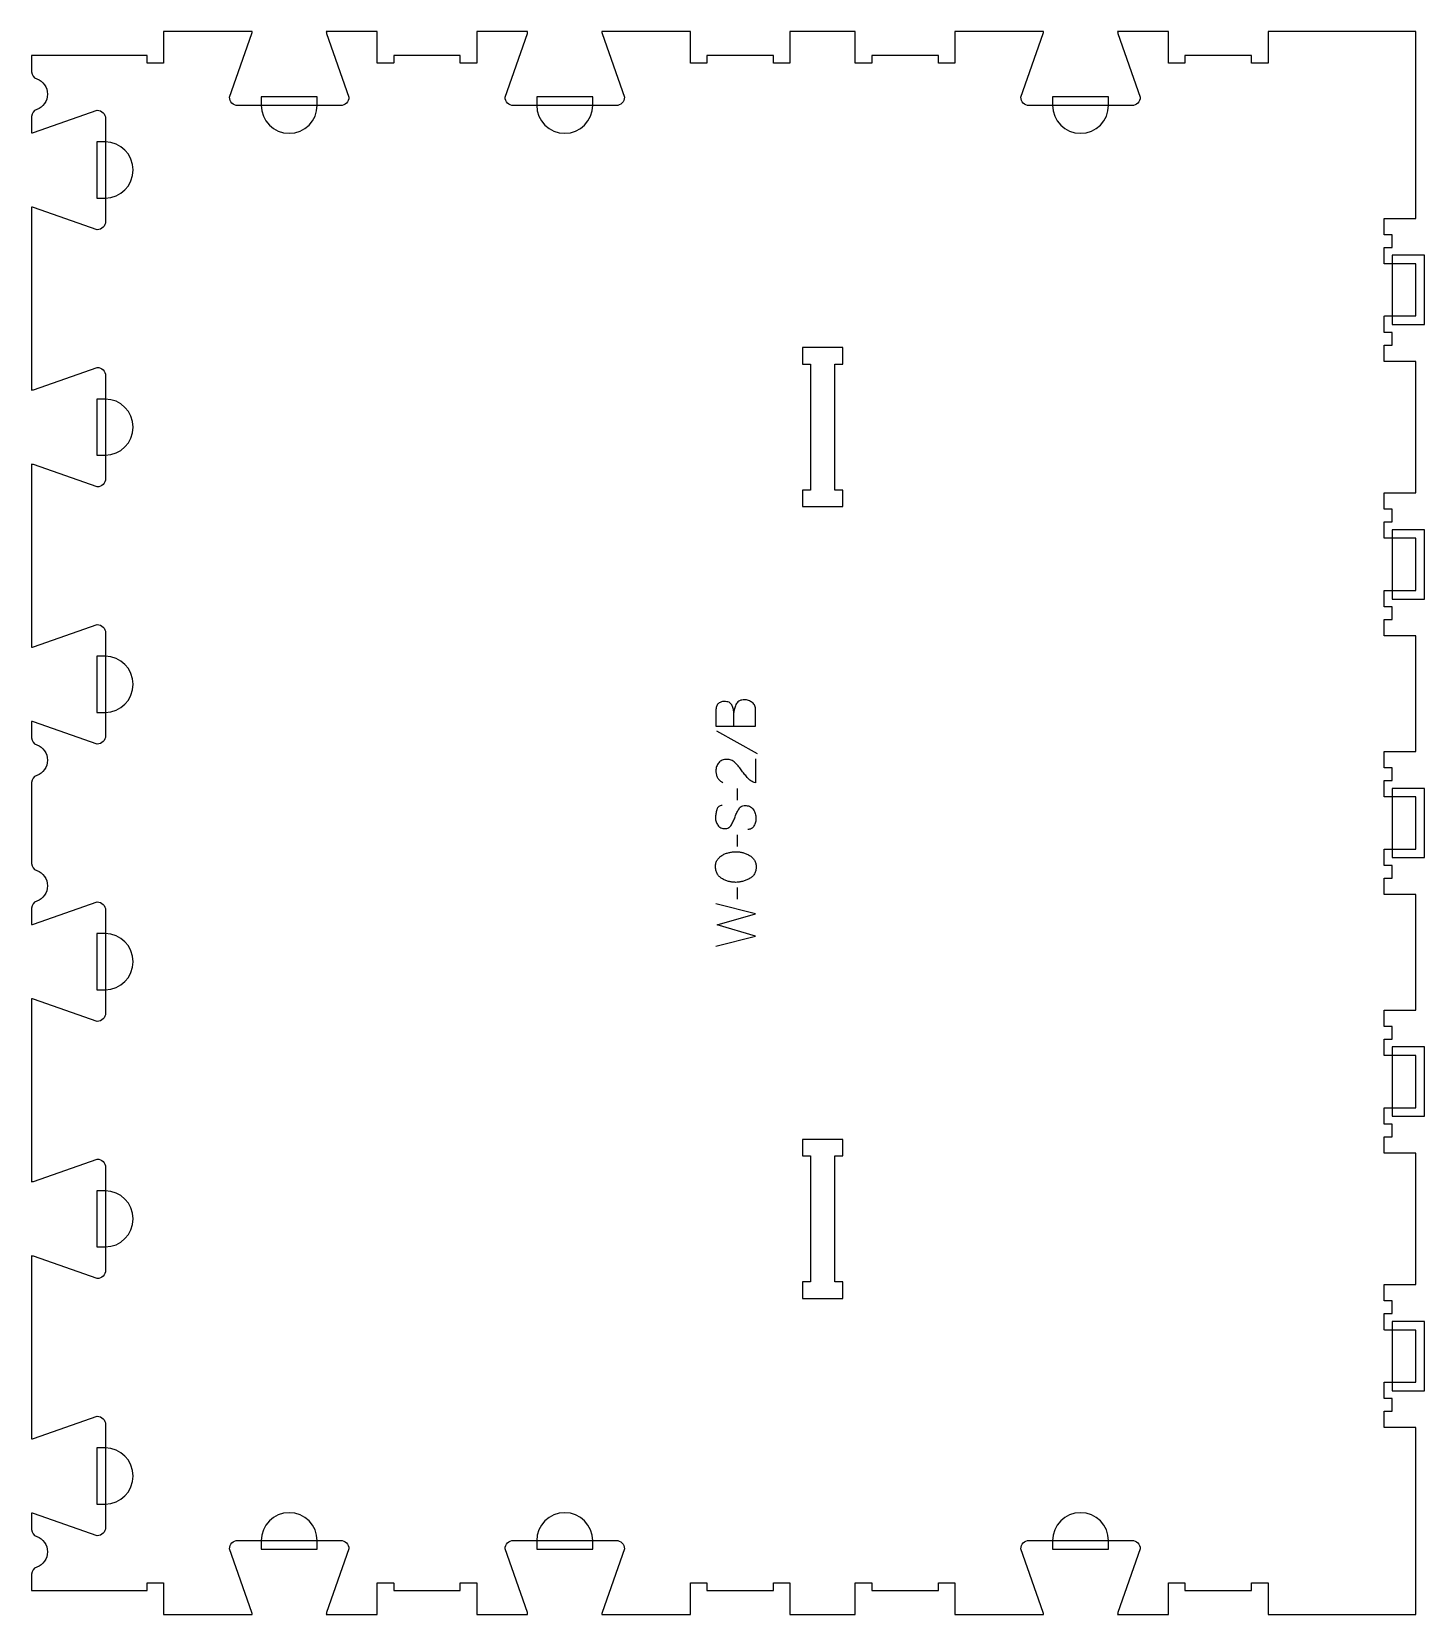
# Model space of a CAD drawing. Extents: x 0 to 1056, y 0 to 1200.
import ezdxf

# ---------------------------------------------------------------- set-up
doc = ezdxf.new("R2010")
doc.units = 0
for name, color, linetype in [('1_ANYTOOL_1MMDEEP_LABELS_S', 2, 'CONTINUOUS'), ('3_ANYTOOL_CUTTHROUGH_INSID', 4, 'CONTINUOUS'), ('4_ANYTOOL_CUTTHROUGH_OUTSI', 5, 'CONTINUOUS'), ('5_ANYTOOL_HALF_MILL_9MM_IN', 3, 'CONTINUOUS')]:
    doc.layers.add(name, color=color, linetype=linetype)

msp = doc.modelspace()

# ---------------------------------------------------------------- linework, layer by layer
at = {"layer": '1_ANYTOOL_1MMDEEP_LABELS_S'}
for p, q in [((519.337798, 669.628569), (550.109226, 652.442855)), ((534.980655, 625.828569), (535.066369, 617.042855)), ((534.980655, 590.771426), (535.066369, 581.985712)), ((534.980655, 550.742855), (535.066369, 541.957141))]:
    msp.add_line(p, q, dxfattribs=at)
for points in [[(518.866369, 673.057141), (548.866369, 673.057141), (548.866369, 682.742855), (548.952084, 685.271426, 0.048381), (548.848168, 686.95032, 0.066146), (548.368155, 688.555355, 0.067079), (547.519484, 689.919118, 0.057042), (546.359226, 691.035712, 0.037099), (544.987985, 691.930384, 0.042913), (543.493155, 692.594641, 0.043052), (541.937507, 692.985801, 0.040094), (540.337798, 693.114284, 0.045096), (538.541181, 692.951912, 0.070597), (536.839584, 692.385712, 0.073303), (535.510545, 691.459734, 0.067093), (534.487798, 690.199998, 0.063103), (533.062852, 687.025488, 0.053716), (532.409226, 683.599998)], [(532.537798, 673.057141), (532.409226, 683.599998, 0.046847), (531.932778, 686.5487, 0.060102), (530.844941, 689.321426, 0.086388), (529.974815, 690.428128, 0.076384), (528.793155, 691.201784, 0.070405), (527.105405, 691.699252, 0.036531), (525.337798, 691.828569, 0.031885), (523.90254, 691.736948, 0.051083), (522.506548, 691.410712, 0.053001), (521.419989, 690.902425, 0.064647), (520.484226, 690.157141, 0.064346), (519.758662, 689.183849, 0.050037), (519.270834, 688.067855, 0.048317), (518.954551, 686.623299, 0.029756), (518.866369, 685.142855), (518.866369, 673.057141)], [(548.823512, 648.414284), (548.780655, 630.114284, -0.034491), (547.033323, 630.777062, -0.037732), (545.400298, 631.683926, -0.037744), (543.925662, 632.823221, -0.03482), (542.630655, 634.164284, -0.00859), (540.232072, 637.123508, -0.008791), (537.937798, 640.164284, 0.020588), (535.704355, 642.983572, 0.025206), (533.223512, 645.585712, 0.046908), (531.92227, 646.606307, 0.051091), (530.448512, 647.353569, 0.050722), (528.800337, 647.802302, 0.041139), (527.094941, 647.942855, 0.039396), (525.287355, 647.80021, 0.058519), (523.548512, 647.310712, 0.060358), (522.141396, 646.520154, 0.061397), (520.966369, 645.414284, 0.048006), (520.04441, 644.058326, 0.045901), (519.391369, 642.553569, 0.045216), (518.98881, 640.813508, 0.034258), (518.866369, 639.028569, 0.055622), (519.160356, 636.393999, 0.079896), (520.141369, 633.949998, 0.080617), (521.807069, 631.98061, 0.060287), (523.966369, 630.542855)], [(523.452084, 613.014284, 0.071867), (522.115477, 612.82117, 0.100684), (520.934226, 612.194641, 0.047558), (520.457776, 611.720087, 0.038563), (520.069048, 611.170087, 0.037928), (519.72158, 610.472899, 0.026634), (519.466369, 609.735712, 0.028461), (518.780386, 606.712379, 0.041577), (518.523512, 603.628569, 0.036938), (518.634652, 602.126209, 0.041531), (518.978869, 600.660712, 0.041583), (519.556078, 599.283335, 0.038125), (520.344941, 598.014284, 0.057611), (521.336845, 596.944131, 0.065808), (522.557441, 596.149998, 0.06469), (524.016995, 595.672502, 0.046778), (525.552084, 595.528569, 0.052235), (527.101926, 595.690925, 0.075448), (528.552084, 596.235712, 0.076671), (529.725136, 597.151804, 0.061023), (530.609226, 598.357141, 0.021951), (532.136572, 601.385995, 0.018213), (533.416369, 604.528569, -0.02405), (534.721831, 607.630054, -0.02981), (536.352084, 610.571426, -0.068439), (537.318014, 611.712728, -0.079282), (538.569941, 612.521426, -0.076308), (540.148623, 612.946426, -0.047772), (541.794941, 612.971426, -0.046243), (543.4759, 612.678192, -0.06359), (545.046726, 612.028569, -0.064671), (546.330915, 611.055745, -0.057073), (547.344941, 609.799998, -0.067522), (548.707851, 606.831689, -0.070793), (549.209226, 603.607141, -0.064027), (548.846711, 600.468125, -0.070447), (547.666369, 597.542855, -0.054374), (546.816736, 596.384438, -0.074742), (545.705655, 595.485712, -0.075199), (544.399277, 594.962705, -0.057737), (542.994941, 594.799998)]]:
    msp.add_lwpolyline(points, format="xyb", dxfattribs=at)
msp.add_lwpolyline([(518.523512, 566.814284, -0.064784), (518.871433, 569.488239, -0.088904), (520.002084, 571.914284, -0.05419), (521.694214, 573.836848, -0.051179), (523.752084, 575.364284, -0.041653), (526.180856, 576.546483, -0.036749), (528.766369, 577.335712, -0.024892), (531.385632, 577.793491, -0.030823), (534.037798, 577.957141, -0.034269), (536.610294, 577.780621, -0.031918), (539.137798, 577.266069, -0.031725), (541.747194, 576.377882, -0.026303), (544.237798, 575.192855, -0.058719), (546.399545, 573.669074, -0.077745), (548.062798, 571.630355, -0.077243), (549.041635, 569.143367, -0.055252), (549.337798, 566.471426, -0.054051), (549.039219, 563.717501, -0.077615), (548.041369, 561.151784, -0.078558), (546.354296, 559.07671, -0.060481), (544.152084, 557.535712, -0.02629), (541.612864, 556.349052, -0.031299), (538.955655, 555.462498, -0.031469), (536.368839, 554.947459, -0.033416), (533.737798, 554.771426, -0.032847), (531.020849, 554.950104, -0.035049), (528.353869, 555.494641, -0.03503), (525.77683, 556.410614, -0.032231), (523.344941, 557.664284, -0.062518), (521.277846, 559.286172, -0.074052), (519.728869, 561.398212, -0.072322), (518.797978, 564.025065, -0.049083)], format="xyb", close=True, dxfattribs=at)
msp.add_lwpolyline([(518.866369, 506.385712), (548.866369, 514.099998), (519.766369, 522.542855), (548.866369, 531.028569), (518.866369, 538.528569)], dxfattribs=at)
at = {"layer": '3_ANYTOOL_CUTTHROUGH_INSID'}
for points in [[(615, 839.5), (615, 852), (609, 852), (609, 947.5), (615, 947.5), (615, 960), (584.5, 960), (584.5, 947.5), (590.5, 947.5), (590.5, 852), (584.5, 852), (584.5, 839.5)], [(615, 360), (584.5, 360), (584.5, 347.5), (590.5, 347.5), (590.5, 252), (584.5, 252), (584.5, 239.5), (615, 239.5), (615, 252), (609, 252), (609, 347.5), (615, 347.5)]]:
    msp.add_lwpolyline(points, close=True, dxfattribs=at)
at = {"layer": '4_ANYTOOL_CUTTHROUGH_OUTSI'}
msp.add_lwpolyline([(823.633852, 1198.116195), (840.532965, 1149.832588, -0.084368), (840.547, 1149.75, -0.414214), (834.297, 1143.5), (756.297, 1143.5, -0.414214), (750.047, 1149.75, -0.084368), (750.061035, 1149.832588), (766.960148, 1198.116195, 0.061178), (767.191563, 1199.5), (749.75, 1199.5), (700, 1199.5), (700, 1175.75, -0.414214), (699.75, 1175.5), (687.75, 1175.5, -0.414214), (687.5, 1175.75), (687.5, 1181.5), (637, 1181.5), (637, 1175.75, -0.414214), (636.75, 1175.5), (624.75, 1175.5, -0.414214), (624.5, 1175.75), (624.5, 1199.5), (575, 1199.5), (575, 1175.75, -0.414214), (574.75, 1175.5), (562.75, 1175.5, -0.414214), (562.5, 1175.75), (562.5, 1181.5), (512, 1181.5), (512, 1175.75, -0.414214), (511.75, 1175.5), (499.75, 1175.5, -0.414214), (499.5, 1175.75), (499.5, 1199.5), (449.75, 1199.5), (432.308437, 1199.5, 0.061784), (432.543431, 1198.10513), (449.438965, 1149.832588, -0.084368), (449.453, 1149.75, -0.414214), (443.203, 1143.5), (365.203, 1143.5, -0.414214), (358.953, 1149.75, -0.084368), (358.967035, 1149.832588), (375.866148, 1198.116195, 0.061178), (376.097563, 1199.5), (337.5, 1199.5), (337.5, 1175.75, -0.414214), (337.25, 1175.5), (325.25, 1175.5, -0.414214), (325, 1175.75), (325, 1181.5), (274.5, 1181.5), (274.5, 1175.75, -0.414214), (274.25, 1175.5), (262.25, 1175.5, -0.414214), (262, 1175.75), (262, 1199.5), (223.402437, 1199.5, 0.061784), (223.637431, 1198.10513), (240.532965, 1149.832588, -0.084368), (240.547, 1149.75, -0.414214), (234.297, 1143.5), (156.297, 1143.5, -0.414214), (150.047, 1149.75, -0.084368), (150.061035, 1149.832588), (166.960148, 1198.116195, 0.061178), (167.191563, 1199.5), (100, 1199.5), (100, 1175.75, -0.414214), (99.75, 1175.5), (87.75, 1175.5, -0.414214), (87.5, 1175.75), (87.5, 1181.5), (0, 1181.5), (0, 1169.095563, 0.317837), (3.833333, 1163.674411, -0.707107), (3.833333, 1140.575589, 0.317837), (0, 1135.154437), (0, 1122.755437, 0.061784), (1.39487, 1122.990431), (49.667412, 1139.885965, -0.084368), (49.75, 1139.9, -0.414214), (56, 1133.65), (56, 1055.65, -0.414214), (49.75, 1049.4, -0.084368), (49.667412, 1049.414035), (1.383805, 1066.313148, 0.061178), (0, 1066.544563), (0, 927.855437, 0.061784), (1.39487, 928.090431), (49.667412, 944.985965, -0.084368), (49.75, 945, -0.414214), (56, 938.75), (56, 860.75, -0.414214), (49.75, 854.5, -0.084368), (49.667412, 854.514035), (1.383805, 871.413148, 0.061178), (0, 871.644563), (0, 732.955437, 0.061784), (1.39487, 733.190431), (49.667412, 750.085965, -0.084368), (49.75, 750.1, -0.414214), (56, 743.85), (56, 665.85, -0.414214), (49.75, 659.6, -0.084368), (49.667412, 659.614035), (1.383805, 676.513148, 0.061178), (0, 676.744563), (0, 664.345563, 0.317837), (3.833333, 658.924411, -0.707107), (3.833333, 635.825589, 0.317837), (0, 630.404437), (0, 569.095563, 0.317837), (3.833333, 563.674411, -0.707107), (3.833333, 540.575589, 0.317837), (0, 535.154437), (0, 522.755437, 0.061784), (1.39487, 522.990431), (49.667412, 539.885965, -0.084368), (49.75, 539.9, -0.414214), (56, 533.65), (56, 455.65, -0.414214), (49.75, 449.4, -0.084368), (49.667412, 449.414035), (1.383805, 466.313148, 0.061178), (0, 466.544563), (0, 327.855437, 0.061784), (1.39487, 328.090431), (49.667412, 344.985965, -0.084368), (49.75, 345, -0.414214), (56, 338.75), (56, 260.75, -0.414214), (49.75, 254.5, -0.084368), (49.667412, 254.514035), (1.383805, 271.413148, 0.061178), (0, 271.644563), (0, 132.955437, 0.061784), (1.39487, 133.190431), (49.667412, 150.085965, -0.084368), (49.75, 150.1, -0.414214), (56, 143.85), (56, 65.85, -0.414214), (49.75, 59.6, -0.084368), (49.667412, 59.614035), (1.383805, 76.513148, 0.061178), (0, 76.744563), (0, 64.345563, 0.317837), (3.833333, 58.924411, -0.707107), (3.833333, 35.825589, 0.317837), (0, 30.404437), (0, 18), (87.5, 18), (87.5, 23.75, -0.414214), (87.75, 24), (99.75, 24, -0.414214), (100, 23.75), (100, 0), (167.191563, 0, 0.061784), (166.956569, 1.39487), (150.061035, 49.667412, -0.084368), (150.047, 49.75, -0.414214), (156.297, 56), (234.297, 56, -0.414214), (240.547, 49.75, -0.084368), (240.532965, 49.667412), (223.633852, 1.383805, 0.061178), (223.402437, 0), (262, 0), (262, 23.75, -0.414214), (262.25, 24), (274.25, 24, -0.414214), (274.5, 23.75), (274.5, 18), (325, 18), (325, 23.75, -0.414214), (325.25, 24), (337.25, 24, -0.414214), (337.5, 23.75), (337.5, 0), (376.097563, 0, 0.061784), (375.862569, 1.39487), (358.967035, 49.667412, -0.084368), (358.953, 49.75, -0.414214), (365.203, 56), (443.203, 56, -0.414214), (449.453, 49.75, -0.084368), (449.438965, 49.667412), (432.539852, 1.383805, 0.061178), (432.308437, 0), (499.5, 0), (499.5, 23.75, -0.414214), (499.75, 24), (511.75, 24, -0.414214), (512, 23.75), (512, 18), (562.5, 18), (562.5, 23.75, -0.414214), (562.75, 24), (574.75, 24, -0.414214), (575, 23.75), (575, 0), (624.5, 0), (624.5, 23.75, -0.414214), (624.75, 24), (636.75, 24, -0.414214), (637, 23.75), (637, 18), (687.5, 18), (687.5, 23.75, -0.414214), (687.75, 24), (699.75, 24, -0.414214), (700, 23.75), (700, 0), (767.191563, 0, 0.061784), (766.956569, 1.39487), (750.061035, 49.667412, -0.084368), (750.047, 49.75, -0.414214), (756.297, 56), (834.297, 56, -0.414214), (840.547, 49.75, -0.084368), (840.532965, 49.667412), (823.633852, 1.383805, 0.061178), (823.402437, 0), (862, 0), (862, 23.75, -0.414214), (862.25, 24), (874.25, 24, -0.414214), (874.5, 23.75), (874.5, 18), (925, 18), (925, 23.75, -0.414214), (925.25, 24), (937.25, 24, -0.414214), (937.5, 23.75), (937.5, 0), (1049.5, 0), (1049.5, 141.5), (1025.75, 141.5, -0.414214), (1025.5, 141.75), (1025.5, 153.75, -0.414214), (1025.75, 154), (1031.5, 154), (1031.5, 163.5), (1025.75, 163.5, -0.414214), (1025.5, 163.75), (1025.5, 175.75, -0.414214), (1025.75, 176), (1049.5, 176), (1049.5, 215.5), (1025.75, 215.5, -0.414214), (1025.5, 215.75), (1025.5, 227.75, -0.414214), (1025.75, 228), (1031.5, 228), (1031.5, 237.5), (1025.75, 237.5, -0.414214), (1025.5, 237.75), (1025.5, 249.75, -0.414214), (1025.75, 250), (1049.5, 250), (1049.5, 349.5), (1025.75, 349.5, -0.414214), (1025.5, 349.75), (1025.5, 361.75, -0.414214), (1025.75, 362), (1031.5, 362), (1031.5, 371.5), (1025.75, 371.5, -0.414214), (1025.5, 371.75), (1025.5, 383.75, -0.414214), (1025.75, 384), (1049.5, 384), (1049.5, 423.5), (1025.75, 423.5, -0.414214), (1025.5, 423.75), (1025.5, 435.75, -0.414214), (1025.75, 436), (1031.5, 436), (1031.5, 445.5), (1025.75, 445.5, -0.414214), (1025.5, 445.75), (1025.5, 457.75, -0.414214), (1025.75, 458), (1049.5, 458), (1049.5, 545.5), (1025.75, 545.5, -0.414214), (1025.5, 545.75), (1025.5, 557.75, -0.414214), (1025.75, 558), (1031.5, 558), (1031.5, 567.5), (1025.75, 567.5, -0.414214), (1025.5, 567.75), (1025.5, 579.75, -0.414214), (1025.75, 580), (1049.5, 580), (1049.5, 619.5), (1025.75, 619.5, -0.414214), (1025.5, 619.75), (1025.5, 631.75, -0.414214), (1025.75, 632), (1031.5, 632), (1031.5, 641.5), (1025.75, 641.5, -0.414214), (1025.5, 641.75), (1025.5, 653.75, -0.414214), (1025.75, 654), (1049.5, 654), (1049.5, 741.5), (1025.75, 741.5, -0.414214), (1025.5, 741.75), (1025.5, 753.75, -0.414214), (1025.75, 754), (1031.5, 754), (1031.5, 763.5), (1025.75, 763.5, -0.414214), (1025.5, 763.75), (1025.5, 775.75, -0.414214), (1025.75, 776), (1049.5, 776), (1049.5, 815.5), (1025.75, 815.5, -0.414214), (1025.5, 815.75), (1025.5, 827.75, -0.414214), (1025.75, 828), (1031.5, 828), (1031.5, 837.5), (1025.75, 837.5, -0.414214), (1025.5, 837.75), (1025.5, 849.75, -0.414214), (1025.75, 850), (1049.5, 850), (1049.5, 949.5), (1025.75, 949.5, -0.414214), (1025.5, 949.75), (1025.5, 961.75, -0.414214), (1025.75, 962), (1031.5, 962), (1031.5, 971.5), (1025.75, 971.5, -0.414214), (1025.5, 971.75), (1025.5, 983.75, -0.414214), (1025.75, 984), (1049.5, 984), (1049.5, 1023.5), (1025.75, 1023.5, -0.414214), (1025.5, 1023.75), (1025.5, 1035.75, -0.414214), (1025.75, 1036), (1031.5, 1036), (1031.5, 1045.5), (1025.75, 1045.5, -0.414214), (1025.5, 1045.75), (1025.5, 1057.75, -0.414214), (1025.75, 1058), (1049.5, 1058), (1049.5, 1199.5), (937.5, 1199.5), (937.5, 1175.75, -0.414214), (937.25, 1175.5), (925.25, 1175.5, -0.414214), (925, 1175.75), (925, 1181.5), (874.5, 1181.5), (874.5, 1175.75, -0.414214), (874.25, 1175.5), (862.25, 1175.5, -0.414214), (862, 1175.75), (862, 1199.5), (823.402437, 1199.5, 0.061178)], format="xyb", close=True, dxfattribs=at)
at = {"layer": '5_ANYTOOL_HALF_MILL_9MM_IN'}
for points in [[(174.047, 1143.75, 1), (216.547, 1143.75), (216.547, 1150), (174.047, 1150)], [(382.953, 1143.75, 1), (425.453, 1143.75), (425.453, 1150), (382.953, 1150)], [(774.047002, 1144), (774.047002, 1143.75, 1), (816.547002, 1143.75), (816.547002, 1150), (774.047002, 1150)], [(55.5, 1073.4), (55.75, 1073.4, 1), (55.75, 1115.9), (49.5, 1115.9), (49.5, 1073.4)], [(55.5, 878.5), (55.75, 878.5, 1), (55.75, 921), (49.5, 921), (49.5, 878.5)], [(55.5, 683.6), (55.75, 683.6, 1), (55.75, 726.1), (49.5, 726.1), (49.5, 683.6)], [(55.5, 473.4), (55.75, 473.4, 1), (55.75, 515.9), (49.5, 515.9), (49.5, 473.4)], [(55.5, 278.5), (55.75, 278.5, 1), (55.75, 321), (49.5, 321), (49.5, 278.5)], [(55.5, 83.6), (55.75, 83.6, 1), (55.75, 126.1), (49.5, 126.1), (49.5, 83.6)], [(216.547, 55.75, 1), (174.047, 55.75), (174.047, 49.5), (216.547, 49.5)], [(425.453, 55.75, 1), (382.953, 55.75), (382.953, 49.5), (425.453, 49.5)], [(816.547002, 55.75, 1), (774.047002, 55.75), (774.047002, 49.5), (816.547002, 49.5)]]:
    msp.add_lwpolyline(points, format="xyb", close=True, dxfattribs=at)
for points in [[(1031.5, 1024), (1031.5, 983.5), (1031.5, 977.5), (1049.74, 977.5), (1056, 977.5), (1056, 1023.74), (1056, 1030), (1031.5, 1030)], [(1031.5, 816), (1031.5, 775.5), (1031.5, 769.5), (1049.74, 769.5), (1056, 769.5), (1056, 815.74), (1056, 822), (1031.5, 822)], [(1031.5, 620), (1031.5, 579.5), (1031.5, 573.5), (1049.74, 573.5), (1056, 573.5), (1056, 619.74), (1056, 626), (1031.5, 626)], [(1031.5, 424), (1031.5, 383.5), (1031.5, 377.5), (1049.74, 377.5), (1056, 377.5), (1056, 423.74), (1056, 430), (1031.5, 430)], [(1031.5, 216), (1031.5, 175.5), (1031.5, 169.5), (1049.74, 169.5), (1056, 169.5), (1056, 215.74), (1056, 222), (1031.5, 222)]]:
    msp.add_lwpolyline(points, close=True, dxfattribs=at)

doc.saveas('drawing.dxf')
